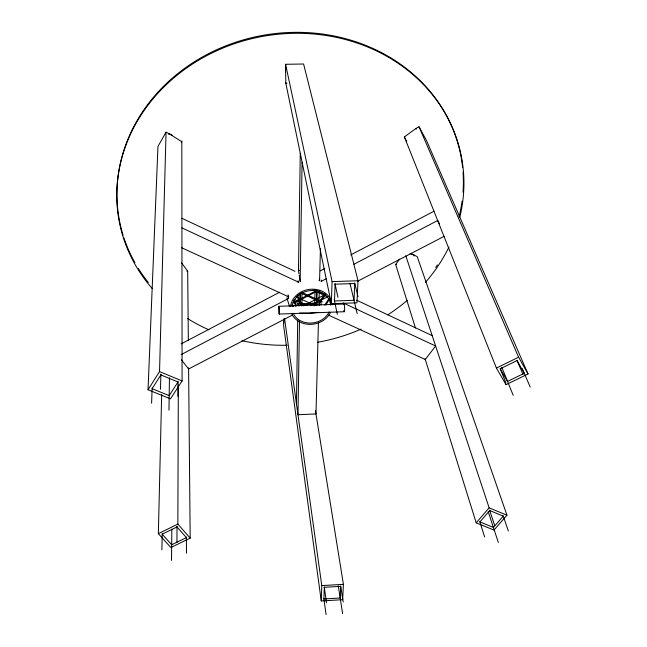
<?xml version="1.0" encoding="UTF-8"?>
<svg xmlns="http://www.w3.org/2000/svg" width="647" height="647" viewBox="0 0 647 647"><rect width="100%" height="100%" fill="white"/><g stroke="black" fill="none" stroke-linecap="round" stroke-linejoin="round"><path stroke-width="0.97" d="M176.93 542.493L177.003 526.359M177.941 396.393L178.006 381.245M161.677 394.589L158.353 533.646L170.84 547.532L190.186 538.134L177.852 524.094L178.346 385.005M283.669 321.996L283.645 325.789L321.26 600.95L342.659 599.688L343.403 584.346L315.461 410.74M285.521 72.375L285.578 64.288L303.597 64.004L358.017 280.749L356.958 302.812L331.329 303.71L285.65 82.452M171.52 560.423L171.827 529.149M168.972 410.174L169.449 377.848M296.447 403.736L297.725 319.998M297.96 304.866L298.113 294.773M298.485 270.373L300.273 153.29M299.504 320.977L297.976 414.727L315.979 413.934L318.445 322.303M299.747 305.853L299.949 293.649M300.143 281.599L302.092 162.098M300.426 305.424L300.629 293.22M301.825 305.991L302.052 292.808M161.887 549.813L162.211 533.646M314.717 305.926L315.113 289.71M160.496 389.284L160.885 374.144M316.351 305.481L316.731 290.382M316.755 304.203L317.095 291.101M181.823 140.981L182.09 380.929L170.484 398.851L148.042 389.753L159.534 371.604L166.061 132.158L172.191 135.199M318.906 305.182L319.294 290.924M319.569 280.822L320.443 248.488M321.26 600.95L321.777 585.592L284.575 318.534M331.329 303.71L332.081 281.615L285.578 64.288M151.6 403.202L152.142 388.054M148.042 389.753L157.965 146.424L166.061 132.158M283.839 318.817L283.782 323.16M278.954 306.314L279.205 314.062L278.922 306.298L343.986 304.009M288.708 296.14L288.441 296.73L288.069 294.773M329.436 299.229L325.845 305.036M328.959 298.55L324.713 305.117M181.314 142.712L181.823 141.814L179.494 140.27L169.215 133.727L168.738 134.455M414.072 256.066L414.565 255.298L410.133 253.77M325.659 294.668L320.775 301.122L321.268 304.85M325.182 293.989L319.197 301.526L319.642 305.19M399.563 259.107L395.665 264.486L396.279 264.655M411.88 253.964L417.21 256.608L506.949 515.198L493.968 530.063L476.208 522.857L489.132 507.838L405.782 255.759M298.073 282.318L298.049 280.766M415.956 128.462L404.375 136.921L405.806 139.509M415.609 128.648L419.021 126.796L426.462 140.431L528.041 373.982L506.059 384.658L496.419 368.062L404.407 136.994M181.176 343.88L279.633 292.209M320.305 270.867L324.778 268.521M350.731 254.902L433.959 211.229M181.136 354.588L288.57 298.437M321.017 281.477L326.355 278.679M353.958 264.259L437.663 220.514L439.628 224.008M293.099 302.78L316.44 290.608M294.183 303.103L317.887 290.746M303.386 305.829L324.875 294.66M292.493 315.049L188.609 368.976L181.435 359.813M310.406 305.748L327.778 296.73M357.346 281.38L444.246 236.276M158.353 533.646L177.852 524.094M496.419 368.062L518.603 357.201L528.041 373.982M186.999 271.408L187.695 271.19L181.589 262.941M318.712 312.388L309.201 313.383L299.634 313.067M300.637 281.008L300.151 281.097L299.836 279.116M298.607 270.486L299.488 270.349M286.5 67.668L285.553 67.733L285.796 83.148L286.92 83.139M321.777 585.592L343.403 584.346M279.205 314.054L344.285 311.725M332.081 281.615L358.017 280.749M318.955 280.377L319.578 280.45L319.327 279.124M159.534 371.604L182.09 380.929M489.132 507.838L506.949 515.198M181.661 247.752L288.732 296.868M294.223 299.383L307.584 305.513M328.571 315.138L425.289 359.514L435.617 345.983L343.161 302.933M296.269 296.908L314.749 305.408M302.359 292.606L322.449 301.898M301.34 293.277L320.54 302.149M312.897 290.05L327.495 296.844M181.92 227.881L298.728 282.254M317.531 291.004L324.851 294.409M181.912 218.298L295 271.311M356.626 300.2L432.196 335.631M321.519 281.445L321.179 279.997M293.94 300.54L295.606 302.359L296.488 305.999M293.447 300.79L294.522 302.044L295.485 306.233M293.609 306.46L292.161 304.438M292.848 306.298L292.08 305.174M416.078 128.664L416.393 129.157M406.284 140.367L406.761 141.216M419.021 126.796L518.603 357.201M522.226 368.523L530.216 387.076M516.977 360.314L522.946 374.241M501.805 367.253L513.184 395.309M500.139 368.539L505.792 382.579M505.307 382.789L506.059 384.658M503.131 515.74L508.372 531.033M489.585 510.127L494.64 525.437M488.242 511.72L498.319 542.429M479.775 521.555L484.627 536.929M395.624 264.356L415.471 328.013M425.095 358.883L476.208 522.857M286.896 297.83L289.468 306.371M354.637 282.933L358.009 296.666M349.922 283.184L357.184 313.625M334.96 283.54L337.96 297.361M334.192 299.521L337.33 314.337M317.265 305.109L316.795 302.78L307.285 303.702L297.976 303.443L298.388 305.78M314.935 305.141L314.757 304.244L300.434 304.745L300.596 305.643M288.174 297.248L288.303 297.879M299.731 278.453L299.205 275.145M340.67 585.988L343.185 601.945M298.582 271.166L298.995 273.818M338.276 585.77L342.619 613.655M324.26 586.95L326.525 602.931M323.856 598.685L326.08 614.65M187.687 271.093L188.342 340.621M188.592 367.828L190.186 538.134M186.385 537.034L186.473 553.201M123.076 235.16A173.776 155.183 -10.1 0 1 258.865 36.111A173.776 155.183 -10.1 0 1 462.597 167.193M463.042 172.199A173.776 155.183 -10.1 0 1 463.017 192.199M462.079 201.128A173.776 155.183 -10.1 0 1 459.055 216.777M437.429 264.906A173.776 155.183 -10.1 0 1 435.714 267.397M148.276 282.448A173.776 155.183 -10.1 0 1 138.458 268.642M134.891 262.65A173.776 155.183 -10.1 0 1 123.998 238.023M292.137 306.46A19.305 16.183 -10.1 0 1 311.66 290.519A19.305 16.183 -10.1 0 1 330.488 305.101M329.105 311.967A19.305 16.183 -10.1 0 1 310.924 323.071A19.305 16.183 -10.1 0 1 293.22 313.253M152.061 288.376A174.116 155.385 -10.1 0 1 253.26 38.335A174.116 155.385 -10.1 0 1 459.823 217.02M448.945 247.041A174.116 155.385 -10.1 0 1 425.322 282.537M407.408 300.248A174.116 155.385 -10.1 0 1 387.804 314.838M361.115 329.129A174.116 155.385 -10.1 0 1 317.459 342.295M287.139 345.255A174.116 155.385 -10.1 0 1 241.962 340.702M208.997 329.865A174.116 155.385 -10.1 0 1 187.622 318.567M331.903 303.71A20.85 17.477 -10.1 0 1 332.016 304.955M330.52 312.372A20.85 17.477 -10.1 0 1 310.892 324.349A20.85 17.477 -10.1 0 1 291.773 313.763M290.6 306.419A20.85 17.477 -10.1 0 1 308.724 289.476A20.85 17.477 -10.1 0 1 330.932 300.095M343.824 304.349A3.858 0.461 88 0 1 344.463 305.926A3.858 0.461 88 0 1 344.511 310.997A3.858 0.461 88 0 1 343.88 310.414M324.309 587.306L323.896 598.968L340.185 598.014L340.726 586.352L324.309 587.306M335.097 284.187L334.499 300.976L354.006 300.297L354.782 283.523L335.097 284.187M160.868 374.92L152.118 388.693L169.182 395.632L177.998 381.989L160.868 374.92M489.722 510.54L479.896 521.943L493.402 527.434L503.261 516.12L489.722 510.54M177.003 526.941L162.195 534.187L171.673 544.758L186.393 537.6L177.003 526.941M517.074 360.541L500.236 368.782L507.547 381.406L524.272 373.279L517.074 360.541"/></g></svg>
